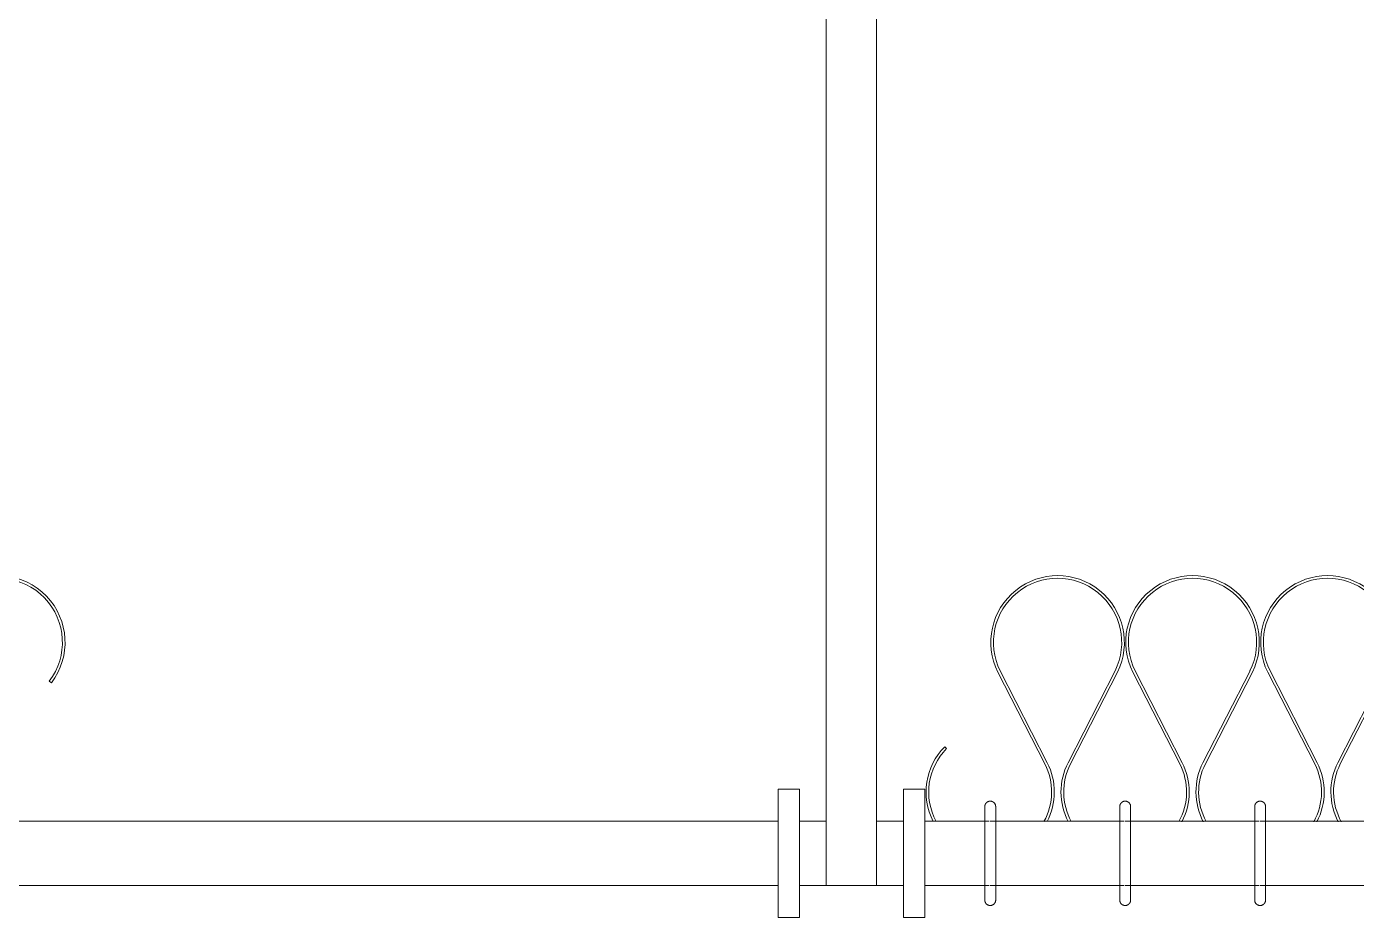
# Model space of a CAD drawing. Header units: millimetres. Extents: x -76261 to 649593, y -304265 to 60256.
# Drawn here: x 18500 to 19290, y -7629 to -7099 of the extents above; entities that cross this region are included whole.
import ezdxf

# ---------------------------------------------------------------- set-up
doc = ezdxf.new("R2010")
doc.units = ezdxf.units.MM
doc.header["$LTSCALE"] = 2000
doc.header["$MEASUREMENT"] = 0
doc.layers.get('0').update_dxf_attribs({"linetype": 'CONTINUOUS'})
doc.layers.add('Q-SPCQ', color=8, linetype='CONTINUOUS', lineweight=15)

# ---------------------------------------------------------------- blocks, each defined once
blk = doc.blocks.new('Privacy-Screen - VACH TAM-10895393-1st  FLOOR PLAN')
at = {"layer": 'Q-SPCQ'}
for p, q in [((343.24, -692.39), (343.24, -1879.69)), ((373.24, -1879.69), (373.24, -692.39)), ((343.24, -1879.69), (373.24, -1879.69))]:
    blk.add_line(p, q, dxfattribs=at)
blk = doc.blocks.new('Shower_Curtain_and_Rod_12632 - Shower Rod and Curtain Family-10895114-1st  FLOOR PLAN')
at = {"layer": 'Q-SPCQ'}
for p, q in [((458.44, 102.27), (459.7, 101.31)), ((904.12, 38.1), (891.42, 38.1)), ((891.42, -38.1), (891.42, 38.1)), ((904.12, 38.1), (904.12, -38.1)), ((891.42, 19.05), (227.81, 19.05)), ((920, 19.05), (904.12, 19.05)), ((391.94, -19.05), (891.42, -19.05)), ((904.12, -19.05), (920, -19.05)), ((891.42, -38.1), (904.12, -38.1))]:
    blk.add_line(p, q, dxfattribs=at)
for radius, end in [(39.69, 206.4156), (38.1, 206.40076)]:
    blk.add_arc((428.17, 125.41), radius, 322.60417, end, dxfattribs=at)
blk = doc.blocks.new('Shower_Curtain_and_Rod_12632 - Shower Rod and Curtain Family-V6-1st  FLOOR PLAN')
at = {"layer": 'Q-SPCQ'}
for p, q in [((71.95, 107.76), (99.93, 53.17)), ((101.34, 53.89), (73.37, 108.47)), ((141.62, 108.47), (113.69, 53.89)), ((115.11, 53.17), (143.04, 107.76)), ((152.12, 107.76), (180.09, 53.17)), ((181.51, 53.89), (153.53, 108.47)), ((221.79, 108.47), (193.86, 53.89)), ((195.28, 53.17), (223.2, 107.76)), ((232.29, 107.76), (260.26, 53.17)), ((261.68, 53.89), (233.7, 108.47)), ((301.96, 108.47), (274.03, 53.89)), ((275.45, 53.17), (303.37, 107.76)), ((41.53, 62.25), (40.41, 63.37)), ((28.57, 38.1), (15.87, 38.1)), ((15.87, -38.1), (15.87, 38.1)), ((28.57, 38.1), (28.57, -38.1)), ((64.23, 27.06), (64.23, 18.27)), ((70.71, 22.02), (70.71, 27.06)), ((144.4, 27.06), (144.4, 18.1)), ((150.87, 22.02), (150.87, 27.06)), ((224.57, 27.06), (224.57, 18.4)), ((231.04, 22.02), (231.04, 27.06)), ((15.87, 19.05), (0, 19.05)), ((66.85, 19.05), (28.57, 19.05)), ((147.02, 19.05), (67.47, 19.05)), ((227.19, 19.05), (147.64, 19.05)), ((896.42, 19.05), (227.81, 19.05)), ((0, -19.05), (15.87, -19.05)), ((28.57, -19.05), (66.85, -19.05)), ((64.23, -22.02), (64.23, -27.06)), ((67.47, -19.05), (147.02, -19.05)), ((70.71, -20.69), (70.71, -18.4)), ((70.71, -27.06), (70.71, -22.02)), ((144.4, -22.02), (144.4, -27.06)), ((147.64, -19.05), (227.19, -19.05)), ((150.87, -20.69), (150.87, -18.4)), ((150.87, -27.06), (150.87, -22.02)), ((224.57, -22.02), (224.57, -27.06)), ((227.81, -19.05), (306.31, -19.05)), ((231.04, -20.69), (231.04, -18.4)), ((231.04, -27.06), (231.04, -22.02)), ((15.87, -38.1), (28.57, -38.1))]:
    blk.add_line(p, q, dxfattribs=at)
at = {"layer": 'Q-SPCQ', "flags": 128}
for points in [[(64.23, 27.78), (64.23, 27.91), (64.24, 28.04), (64.26, 28.17), (64.27, 28.3), (64.3, 28.43), (64.32, 28.55), (64.36, 28.68), (64.4, 28.8), (64.44, 28.92), (64.49, 29.04), (64.54, 29.16), (64.6, 29.28), (64.66, 29.39), (64.73, 29.5), (64.8, 29.61), (64.87, 29.72), (64.95, 29.82), (65.04, 29.92), (65.12, 30.01), (65.21, 30.11), (65.31, 30.19), (65.41, 30.28), (65.51, 30.36), (65.61, 30.44), (65.72, 30.51), (65.83, 30.58), (65.94, 30.64), (66.06, 30.7), (66.18, 30.75), (66.3, 30.8), (66.42, 30.85), (66.54, 30.89), (66.67, 30.92), (66.79, 30.95), (66.92, 30.97), (67.05, 30.99), (67.18, 31.01), (67.3, 31.02), (67.43, 31.02), (67.47, 31.02)], [(64.23, 27.06), (64.23, 27.29), (64.23, 27.48), (64.23, 27.62), (64.23, 27.72), (64.23, 27.77), (64.23, 27.78)], [(64.23, 27.78), (64.23, 27.76), (64.23, 27.7), (64.23, 27.58), (64.23, 27.43), (64.23, 27.23), (64.23, 26.99), (64.23, 26.7), (64.23, 26.37), (64.23, 26), (64.23, 25.59), (64.23, 25.14), (64.23, 24.64), (64.23, 24.11), (64.23, 23.54), (64.23, 22.93), (64.23, 22.29), (64.23, 21.6), (64.23, 20.89), (64.23, 20.14), (64.23, 19.36), (64.23, 18.55), (64.23, 17.7), (64.23, 16.83), (64.23, 15.93), (64.23, 15.01), (64.23, 14.07), (64.23, 13.1), (64.23, 12.11), (64.23, 11.1), (64.23, 10.07), (64.23, 9.02), (64.23, 7.97), (64.23, 6.9), (64.23, 5.81), (64.23, 4.72), (64.23, 3.62), (64.23, 2.52), (64.23, 1.41), (64.23, 0.3), (64.23, -0.81), (64.23, -1.92), (64.23, -3.03), (64.23, -4.13), (64.23, -5.23), (64.23, -6.31), (64.23, -7.39), (64.23, -8.45), (64.23, -9.51), (64.23, -10.54), (64.23, -11.56), (64.23, -12.56), (64.23, -13.54), (64.23, -14.5), (64.23, -15.44), (64.23, -16.35), (64.23, -17.24), (64.23, -18.09), (64.23, -18.92), (64.23, -19.72), (64.23, -20.49), (64.23, -21.22), (64.23, -21.92), (64.23, -22.59), (64.23, -23.22), (64.23, -23.81), (64.23, -24.36), (64.23, -24.88), (64.23, -25.35), (64.23, -25.79), (64.23, -26.18), (64.23, -26.53), (64.23, -26.84), (64.23, -27.11), (64.23, -27.33), (64.23, -27.51), (64.23, -27.64), (64.23, -27.73), (64.23, -27.78), (64.23, -27.78)], [(67.47, 31.02), (67.6, 31.02), (67.73, 31.01), (67.86, 31), (67.98, 30.98), (68.11, 30.96), (68.24, 30.93), (68.36, 30.9), (68.49, 30.86), (68.61, 30.81), (68.73, 30.77), (68.85, 30.71), (68.96, 30.66), (69.08, 30.59), (69.19, 30.53), (69.3, 30.46), (69.4, 30.38), (69.5, 30.3), (69.6, 30.22), (69.7, 30.13), (69.79, 30.04), (69.88, 29.94), (69.96, 29.85), (70.04, 29.75), (70.12, 29.64), (70.19, 29.53), (70.26, 29.42), (70.32, 29.31), (70.38, 29.19), (70.44, 29.08), (70.49, 28.96), (70.53, 28.84), (70.57, 28.71), (70.6, 28.59), (70.63, 28.46), (70.66, 28.33), (70.68, 28.21), (70.69, 28.08), (70.7, 27.95), (70.71, 27.82), (70.71, 27.78)], [(70.71, -27.78), (70.71, -27.76), (70.71, -27.7), (70.71, -27.58), (70.71, -27.43), (70.71, -27.23), (70.71, -26.99), (70.71, -26.7), (70.71, -26.37), (70.71, -26), (70.71, -25.59), (70.71, -25.14), (70.71, -24.64), (70.71, -24.11), (70.71, -23.54), (70.71, -22.93), (70.71, -22.29), (70.71, -21.6), (70.71, -20.89), (70.71, -20.14), (70.71, -19.36), (70.71, -18.55), (70.71, -17.7), (70.71, -16.83), (70.71, -15.93), (70.71, -15.01), (70.71, -14.07), (70.71, -13.1), (70.71, -12.11), (70.71, -11.1), (70.71, -10.07), (70.71, -9.02), (70.71, -7.97), (70.71, -6.9), (70.71, -5.81), (70.71, -4.72), (70.71, -3.62), (70.71, -2.52), (70.71, -1.41), (70.71, -0.3), (70.71, 0.81), (70.71, 1.92), (70.71, 3.03), (70.71, 4.13), (70.71, 5.23), (70.71, 6.31), (70.71, 7.39), (70.71, 8.45), (70.71, 9.51), (70.71, 10.54), (70.71, 11.56), (70.71, 12.56), (70.71, 13.54), (70.71, 14.5), (70.71, 15.44), (70.71, 16.35), (70.71, 17.24), (70.71, 18.09), (70.71, 18.92), (70.71, 19.72), (70.71, 20.49), (70.71, 21.22), (70.71, 21.92), (70.71, 22.59), (70.71, 23.22), (70.71, 23.81), (70.71, 24.36), (70.71, 24.88), (70.71, 25.35), (70.71, 25.79), (70.71, 26.18), (70.71, 26.53), (70.71, 26.84), (70.71, 27.11), (70.71, 27.33), (70.71, 27.51), (70.71, 27.64), (70.71, 27.73), (70.71, 27.78), (70.71, 27.78)], [(70.71, 27.78), (70.71, 27.76), (70.71, 27.7), (70.71, 27.58), (70.71, 27.43), (70.71, 27.23), (70.71, 27.06)], [(144.4, 27.78), (144.4, 27.91), (144.41, 28.04), (144.42, 28.17), (144.44, 28.3), (144.47, 28.43), (144.49, 28.55), (144.53, 28.68), (144.57, 28.8), (144.61, 28.92), (144.66, 29.04), (144.71, 29.16), (144.77, 29.28), (144.83, 29.39), (144.9, 29.5), (144.97, 29.61), (145.04, 29.72), (145.12, 29.82), (145.2, 29.92), (145.29, 30.01), (145.38, 30.11), (145.48, 30.19), (145.58, 30.28), (145.68, 30.36), (145.78, 30.44), (145.89, 30.51), (146, 30.58), (146.11, 30.64), (146.23, 30.7), (146.34, 30.75), (146.46, 30.8), (146.59, 30.85), (146.71, 30.89), (146.83, 30.92), (146.96, 30.95), (147.09, 30.97), (147.22, 30.99), (147.34, 31.01), (147.47, 31.02), (147.6, 31.02), (147.64, 31.02)], [(144.4, 27.06), (144.4, 27.29), (144.4, 27.48), (144.4, 27.62), (144.4, 27.72), (144.4, 27.77), (144.4, 27.78)], [(144.4, 27.78), (144.4, 27.76), (144.4, 27.7), (144.4, 27.58), (144.4, 27.43), (144.4, 27.23), (144.4, 26.99), (144.4, 26.7), (144.4, 26.37), (144.4, 26), (144.4, 25.59), (144.4, 25.14), (144.4, 24.64), (144.4, 24.11), (144.4, 23.54), (144.4, 22.93), (144.4, 22.29), (144.4, 21.6), (144.4, 20.89), (144.4, 20.14), (144.4, 19.36), (144.4, 18.55), (144.4, 17.7), (144.4, 16.83), (144.4, 15.93), (144.4, 15.01), (144.4, 14.07), (144.4, 13.1), (144.4, 12.11), (144.4, 11.1), (144.4, 10.07), (144.4, 9.02), (144.4, 7.97), (144.4, 6.9), (144.4, 5.81), (144.4, 4.72), (144.4, 3.62), (144.4, 2.52), (144.4, 1.41), (144.4, 0.3), (144.4, -0.81), (144.4, -1.92), (144.4, -3.03), (144.4, -4.13), (144.4, -5.23), (144.4, -6.31), (144.4, -7.39), (144.4, -8.45), (144.4, -9.51), (144.4, -10.54), (144.4, -11.56), (144.4, -12.56), (144.4, -13.54), (144.4, -14.5), (144.4, -15.44), (144.4, -16.35), (144.4, -17.24), (144.4, -18.09), (144.4, -18.92), (144.4, -19.72), (144.4, -20.49), (144.4, -21.22), (144.4, -21.92), (144.4, -22.59), (144.4, -23.22), (144.4, -23.81), (144.4, -24.36), (144.4, -24.88), (144.4, -25.35), (144.4, -25.79), (144.4, -26.18), (144.4, -26.53), (144.4, -26.84), (144.4, -27.11), (144.4, -27.33), (144.4, -27.51), (144.4, -27.64), (144.4, -27.73), (144.4, -27.78), (144.4, -27.78)], [(147.64, 31.02), (147.77, 31.02), (147.9, 31.01), (148.02, 31), (148.15, 30.98), (148.28, 30.96), (148.41, 30.93), (148.53, 30.9), (148.66, 30.86), (148.78, 30.81), (148.9, 30.77), (149.02, 30.71), (149.13, 30.66), (149.25, 30.59), (149.36, 30.53), (149.47, 30.46), (149.57, 30.38), (149.67, 30.3), (149.77, 30.22), (149.87, 30.13), (149.96, 30.04), (150.05, 29.94), (150.13, 29.85), (150.21, 29.75), (150.29, 29.64), (150.36, 29.53), (150.43, 29.42), (150.49, 29.31), (150.55, 29.19), (150.6, 29.08), (150.65, 28.96), (150.7, 28.84), (150.74, 28.71), (150.77, 28.59), (150.8, 28.46), (150.83, 28.33), (150.85, 28.21), (150.86, 28.08), (150.87, 27.95), (150.87, 27.82), (150.87, 27.78)], [(150.87, -27.78), (150.87, -27.76), (150.87, -27.7), (150.87, -27.58), (150.87, -27.43), (150.87, -27.23), (150.87, -26.99), (150.87, -26.7), (150.87, -26.37), (150.87, -26), (150.87, -25.59), (150.87, -25.14), (150.87, -24.64), (150.87, -24.11), (150.87, -23.54), (150.87, -22.93), (150.87, -22.29), (150.87, -21.6), (150.87, -20.89), (150.87, -20.14), (150.87, -19.36), (150.87, -18.55), (150.87, -17.7), (150.87, -16.83), (150.87, -15.93), (150.87, -15.01), (150.87, -14.07), (150.87, -13.1), (150.87, -12.11), (150.87, -11.1), (150.87, -10.07), (150.87, -9.02), (150.87, -7.97), (150.87, -6.9), (150.87, -5.81), (150.87, -4.72), (150.87, -3.62), (150.87, -2.52), (150.87, -1.41), (150.87, -0.3), (150.87, 0.81), (150.87, 1.92), (150.87, 3.03), (150.87, 4.13), (150.87, 5.23), (150.87, 6.31), (150.87, 7.39), (150.87, 8.45), (150.87, 9.51), (150.87, 10.54), (150.87, 11.56), (150.87, 12.56), (150.87, 13.54), (150.87, 14.5), (150.87, 15.44), (150.87, 16.35), (150.87, 17.24), (150.87, 18.09), (150.87, 18.92), (150.87, 19.72), (150.87, 20.49), (150.87, 21.22), (150.87, 21.92), (150.87, 22.59), (150.87, 23.22), (150.87, 23.81), (150.87, 24.36), (150.87, 24.88), (150.87, 25.35), (150.87, 25.79), (150.87, 26.18), (150.87, 26.53), (150.87, 26.84), (150.87, 27.11), (150.87, 27.33), (150.87, 27.51), (150.87, 27.64), (150.87, 27.73), (150.87, 27.78), (150.87, 27.78)], [(150.87, 27.78), (150.87, 27.76), (150.87, 27.7), (150.87, 27.58), (150.87, 27.43), (150.87, 27.23), (150.87, 27.06)], [(224.57, 27.78), (224.57, 27.91), (224.58, 28.04), (224.59, 28.17), (224.61, 28.3), (224.63, 28.43), (224.66, 28.55), (224.7, 28.68), (224.73, 28.8), (224.78, 28.92), (224.83, 29.04), (224.88, 29.16), (224.94, 29.28), (225, 29.39), (225.06, 29.5), (225.13, 29.61), (225.21, 29.72), (225.29, 29.82), (225.37, 29.92), (225.46, 30.01), (225.55, 30.11), (225.65, 30.19), (225.74, 30.28), (225.85, 30.36), (225.95, 30.44), (226.06, 30.51), (226.17, 30.58), (226.28, 30.64), (226.4, 30.7), (226.51, 30.75), (226.63, 30.8), (226.75, 30.85), (226.88, 30.89), (227, 30.92), (227.13, 30.95), (227.26, 30.97), (227.38, 30.99), (227.51, 31.01), (227.64, 31.02), (227.77, 31.02), (227.81, 31.02)], [(224.57, 27.06), (224.57, 27.29), (224.57, 27.48), (224.57, 27.62), (224.57, 27.72), (224.57, 27.77), (224.57, 27.78)], [(224.57, 27.78), (224.57, 27.76), (224.57, 27.7), (224.57, 27.58), (224.57, 27.43), (224.57, 27.23), (224.57, 26.99), (224.57, 26.7), (224.57, 26.37), (224.57, 26), (224.57, 25.59), (224.57, 25.14), (224.57, 24.64), (224.57, 24.11), (224.57, 23.54), (224.57, 22.93), (224.57, 22.29), (224.57, 21.6), (224.57, 20.89), (224.57, 20.14), (224.57, 19.36), (224.57, 18.55), (224.57, 17.7), (224.57, 16.83), (224.57, 15.93), (224.57, 15.01), (224.57, 14.07), (224.57, 13.1), (224.57, 12.11), (224.57, 11.1), (224.57, 10.07), (224.57, 9.02), (224.57, 7.97), (224.57, 6.9), (224.57, 5.81), (224.57, 4.72), (224.57, 3.62), (224.57, 2.52), (224.57, 1.41), (224.57, 0.3), (224.57, -0.81), (224.57, -1.92), (224.57, -3.03), (224.57, -4.13), (224.57, -5.23), (224.57, -6.31), (224.57, -7.39), (224.57, -8.45), (224.57, -9.51), (224.57, -10.54), (224.57, -11.56), (224.57, -12.56), (224.57, -13.54), (224.57, -14.5), (224.57, -15.44), (224.57, -16.35), (224.57, -17.24), (224.57, -18.09), (224.57, -18.92), (224.57, -19.72), (224.57, -20.49), (224.57, -21.22), (224.57, -21.92), (224.57, -22.59), (224.57, -23.22), (224.57, -23.81), (224.57, -24.36), (224.57, -24.88), (224.57, -25.35), (224.57, -25.79), (224.57, -26.18), (224.57, -26.53), (224.57, -26.84), (224.57, -27.11), (224.57, -27.33), (224.57, -27.51), (224.57, -27.64), (224.57, -27.73), (224.57, -27.78), (224.57, -27.78)], [(227.81, 31.02), (227.94, 31.02), (228.06, 31.01), (228.19, 31), (228.32, 30.98), (228.45, 30.96), (228.58, 30.93), (228.7, 30.9), (228.82, 30.86), (228.95, 30.81), (229.07, 30.77), (229.18, 30.71), (229.3, 30.66), (229.41, 30.59), (229.53, 30.53), (229.63, 30.46), (229.74, 30.38), (229.84, 30.3), (229.94, 30.22), (230.04, 30.13), (230.13, 30.04), (230.22, 29.94), (230.3, 29.85), (230.38, 29.75), (230.46, 29.64), (230.53, 29.53), (230.6, 29.42), (230.66, 29.31), (230.72, 29.19), (230.77, 29.08), (230.82, 28.96), (230.87, 28.84), (230.91, 28.71), (230.94, 28.59), (230.97, 28.46), (231, 28.33), (231.02, 28.21), (231.03, 28.08), (231.04, 27.95), (231.04, 27.82), (231.04, 27.78)], [(231.04, -27.78), (231.04, -27.76), (231.04, -27.7), (231.04, -27.58), (231.04, -27.43), (231.04, -27.23), (231.04, -26.99), (231.04, -26.7), (231.04, -26.37), (231.04, -26), (231.04, -25.59), (231.04, -25.14), (231.04, -24.64), (231.04, -24.11), (231.04, -23.54), (231.04, -22.93), (231.04, -22.29), (231.04, -21.6), (231.04, -20.89), (231.04, -20.14), (231.04, -19.36), (231.04, -18.55), (231.04, -17.7), (231.04, -16.83), (231.04, -15.93), (231.04, -15.01), (231.04, -14.07), (231.04, -13.1), (231.04, -12.11), (231.04, -11.1), (231.04, -10.07), (231.04, -9.02), (231.04, -7.97), (231.04, -6.9), (231.04, -5.81), (231.04, -4.72), (231.04, -3.62), (231.04, -2.52), (231.04, -1.41), (231.04, -0.3), (231.04, 0.81), (231.04, 1.92), (231.04, 3.03), (231.04, 4.13), (231.04, 5.23), (231.04, 6.31), (231.04, 7.39), (231.04, 8.45), (231.04, 9.51), (231.04, 10.54), (231.04, 11.56), (231.04, 12.56), (231.04, 13.54), (231.04, 14.5), (231.04, 15.44), (231.04, 16.35), (231.04, 17.24), (231.04, 18.09), (231.04, 18.92), (231.04, 19.72), (231.04, 20.49), (231.04, 21.22), (231.04, 21.92), (231.04, 22.59), (231.04, 23.22), (231.04, 23.81), (231.04, 24.36), (231.04, 24.88), (231.04, 25.35), (231.04, 25.79), (231.04, 26.18), (231.04, 26.53), (231.04, 26.84), (231.04, 27.11), (231.04, 27.33), (231.04, 27.51), (231.04, 27.64), (231.04, 27.73), (231.04, 27.78), (231.04, 27.78)], [(231.04, 27.78), (231.04, 27.76), (231.04, 27.7), (231.04, 27.58), (231.04, 27.43), (231.04, 27.23), (231.04, 27.06)], [(64.23, -27.78), (64.23, -27.76), (64.23, -27.7), (64.23, -27.58), (64.23, -27.43), (64.23, -27.23), (64.23, -27.06)], [(67.47, -31.02), (67.34, -31.02), (67.21, -31.01), (67.08, -31), (66.95, -30.98), (66.83, -30.96), (66.7, -30.93), (66.57, -30.9), (66.45, -30.86), (66.33, -30.81), (66.21, -30.77), (66.09, -30.71), (65.97, -30.66), (65.86, -30.59), (65.75, -30.53), (65.64, -30.46), (65.54, -30.38), (65.43, -30.3), (65.33, -30.22), (65.24, -30.13), (65.15, -30.04), (65.06, -29.94), (64.97, -29.85), (64.89, -29.75), (64.82, -29.64), (64.75, -29.53), (64.68, -29.42), (64.61, -29.31), (64.56, -29.19), (64.5, -29.08), (64.45, -28.96), (64.41, -28.84), (64.37, -28.71), (64.33, -28.59), (64.3, -28.46), (64.28, -28.33), (64.26, -28.21), (64.25, -28.08), (64.24, -27.95), (64.23, -27.82), (64.23, -27.78)], [(70.71, -27.78), (70.7, -27.91), (70.7, -28.04), (70.68, -28.17), (70.66, -28.3), (70.64, -28.43), (70.61, -28.55), (70.58, -28.68), (70.54, -28.8), (70.5, -28.92), (70.45, -29.04), (70.4, -29.16), (70.34, -29.28), (70.28, -29.39), (70.21, -29.5), (70.14, -29.61), (70.06, -29.72), (69.99, -29.82), (69.9, -29.92), (69.81, -30.01), (69.72, -30.11), (69.63, -30.19), (69.53, -30.28), (69.43, -30.36), (69.33, -30.44), (69.22, -30.51), (69.11, -30.58), (68.99, -30.64), (68.88, -30.7), (68.76, -30.75), (68.64, -30.8), (68.52, -30.85), (68.4, -30.89), (68.27, -30.92), (68.15, -30.95), (68.02, -30.97), (67.89, -30.99), (67.76, -31.01), (67.63, -31.02), (67.5, -31.02), (67.47, -31.02)], [(70.71, -27.06), (70.71, -27.29), (70.71, -27.48), (70.71, -27.62), (70.71, -27.72), (70.71, -27.77), (70.71, -27.78)], [(144.4, -27.78), (144.4, -27.76), (144.4, -27.7), (144.4, -27.58), (144.4, -27.43), (144.4, -27.23), (144.4, -27.06)], [(147.64, -31.02), (147.51, -31.02), (147.38, -31.01), (147.25, -31), (147.12, -30.98), (146.99, -30.96), (146.87, -30.93), (146.74, -30.9), (146.62, -30.86), (146.5, -30.81), (146.38, -30.77), (146.26, -30.71), (146.14, -30.66), (146.03, -30.59), (145.92, -30.53), (145.81, -30.46), (145.7, -30.38), (145.6, -30.3), (145.5, -30.22), (145.41, -30.13), (145.32, -30.04), (145.23, -29.94), (145.14, -29.85), (145.06, -29.75), (144.99, -29.64), (144.91, -29.53), (144.85, -29.42), (144.78, -29.31), (144.72, -29.19), (144.67, -29.08), (144.62, -28.96), (144.58, -28.84), (144.54, -28.71), (144.5, -28.59), (144.47, -28.46), (144.45, -28.33), (144.43, -28.21), (144.41, -28.08), (144.4, -27.95), (144.4, -27.82), (144.4, -27.78)], [(150.87, -27.78), (150.87, -27.91), (150.86, -28.04), (150.85, -28.17), (150.83, -28.3), (150.81, -28.43), (150.78, -28.55), (150.75, -28.68), (150.71, -28.8), (150.67, -28.92), (150.62, -29.04), (150.57, -29.16), (150.51, -29.28), (150.45, -29.39), (150.38, -29.5), (150.31, -29.61), (150.23, -29.72), (150.15, -29.82), (150.07, -29.92), (149.98, -30.01), (149.89, -30.11), (149.8, -30.19), (149.7, -30.28), (149.6, -30.36), (149.49, -30.44), (149.39, -30.51), (149.28, -30.58), (149.16, -30.64), (149.05, -30.7), (148.93, -30.75), (148.81, -30.8), (148.69, -30.85), (148.57, -30.89), (148.44, -30.92), (148.31, -30.95), (148.19, -30.97), (148.06, -30.99), (147.93, -31.01), (147.8, -31.02), (147.67, -31.02), (147.64, -31.02)], [(150.87, -27.06), (150.87, -27.29), (150.87, -27.48), (150.87, -27.62), (150.87, -27.72), (150.87, -27.77), (150.87, -27.78)], [(224.57, -27.78), (224.57, -27.76), (224.57, -27.7), (224.57, -27.58), (224.57, -27.43), (224.57, -27.23), (224.57, -27.06)], [(227.81, -31.02), (227.68, -31.02), (227.55, -31.01), (227.42, -31), (227.29, -30.98), (227.16, -30.96), (227.04, -30.93), (226.91, -30.9), (226.79, -30.86), (226.67, -30.81), (226.55, -30.77), (226.43, -30.71), (226.31, -30.66), (226.2, -30.59), (226.09, -30.53), (225.98, -30.46), (225.87, -30.38), (225.77, -30.3), (225.67, -30.22), (225.58, -30.13), (225.48, -30.04), (225.4, -29.94), (225.31, -29.85), (225.23, -29.75), (225.15, -29.64), (225.08, -29.53), (225.01, -29.42), (224.95, -29.31), (224.89, -29.19), (224.84, -29.08), (224.79, -28.96), (224.75, -28.84), (224.71, -28.71), (224.67, -28.59), (224.64, -28.46), (224.62, -28.33), (224.6, -28.21), (224.58, -28.08), (224.57, -27.95), (224.57, -27.82), (224.57, -27.78)], [(231.04, -27.78), (231.04, -27.91), (231.03, -28.04), (231.02, -28.17), (231, -28.3), (230.98, -28.43), (230.95, -28.55), (230.92, -28.68), (230.88, -28.8), (230.84, -28.92), (230.79, -29.04), (230.73, -29.16), (230.68, -29.28), (230.62, -29.39), (230.55, -29.5), (230.48, -29.61), (230.4, -29.72), (230.32, -29.82), (230.24, -29.92), (230.15, -30.01), (230.06, -30.11), (229.97, -30.19), (229.87, -30.28), (229.77, -30.36), (229.66, -30.44), (229.56, -30.51), (229.44, -30.58), (229.33, -30.64), (229.22, -30.7), (229.1, -30.75), (228.98, -30.8), (228.86, -30.85), (228.73, -30.89), (228.61, -30.92), (228.48, -30.95), (228.36, -30.97), (228.23, -30.99), (228.1, -31.01), (227.97, -31.02), (227.84, -31.02), (227.81, -31.02)], [(231.04, -27.06), (231.04, -27.29), (231.04, -27.48), (231.04, -27.62), (231.04, -27.72), (231.04, -27.77), (231.04, -27.78)]]:
    blk.add_lwpolyline(points, dxfattribs=at)
at = {"layer": 'Q-SPCQ'}
for centre, radius, start, end in [((107.49, 125.41), 39.69, 333.58524, 206.4156), ((107.49, 125.41), 38.1, 333.59924, 206.40076), ((187.66, 125.41), 39.69, 333.58524, 206.4156), ((187.66, 125.41), 38.1, 333.59924, 206.40076), ((267.83, 125.41), 39.69, 333.58524, 206.4156), ((267.83, 125.41), 38.1, 333.59924, 206.40076), ((67.43, 36.51), 38.1, 135.17257, 207.415), ((67.43, 36.51), 36.51, 135.18007, 208.6527), ((67.43, 36.51), 36.51, 331.13778, 27.13532), ((67.43, 36.51), 38.1, 332.40137, 27.13532), ((147.6, 36.51), 38.1, 152.86468, 207.58917), ((147.6, 36.51), 36.51, 152.86379, 208.85129), ((147.6, 36.51), 36.51, 331.0717, 27.13532), ((147.6, 36.51), 38.1, 332.33306, 27.13532), ((227.77, 36.51), 38.1, 152.86468, 207.68214), ((227.77, 36.51), 36.51, 152.86379, 208.9483), ((227.77, 36.51), 36.51, 330.97475, 27.13532), ((227.77, 36.51), 38.1, 332.24015, 27.13532), ((307.94, 36.51), 38.1, 152.86468, 207.77511), ((307.94, 36.51), 36.51, 152.86379, 209.04531)]:
    blk.add_arc(centre, radius, start, end, dxfattribs=at)
blk = doc.blocks.new('Xrexf_Office')
at = {"layer": 'Q-SPCQ'}
for name, p in [('Privacy-Screen - VACH TAM-10895393-1st  FLOOR PLAN', (18631.76, -5730.31)), ('Shower_Curtain_and_Rod_12632 - Shower Rod and Curtain Family-10895114-1st  FLOOR PLAN', (18055, -7590.95)), ('Shower_Curtain_and_Rod_12632 - Shower Rod and Curtain Family-V6-1st  FLOOR PLAN', (19005, -7590.95))]:
    blk.add_blockref(name, p, dxfattribs=at)

msp = doc.modelspace()

# ---------------------------------------------------------------- block references
at = {"linetype": 'ByBlock'}
msp.add_blockref('Xrexf_Office', (0, 0), dxfattribs=at)

doc.saveas('drawing.dxf')
